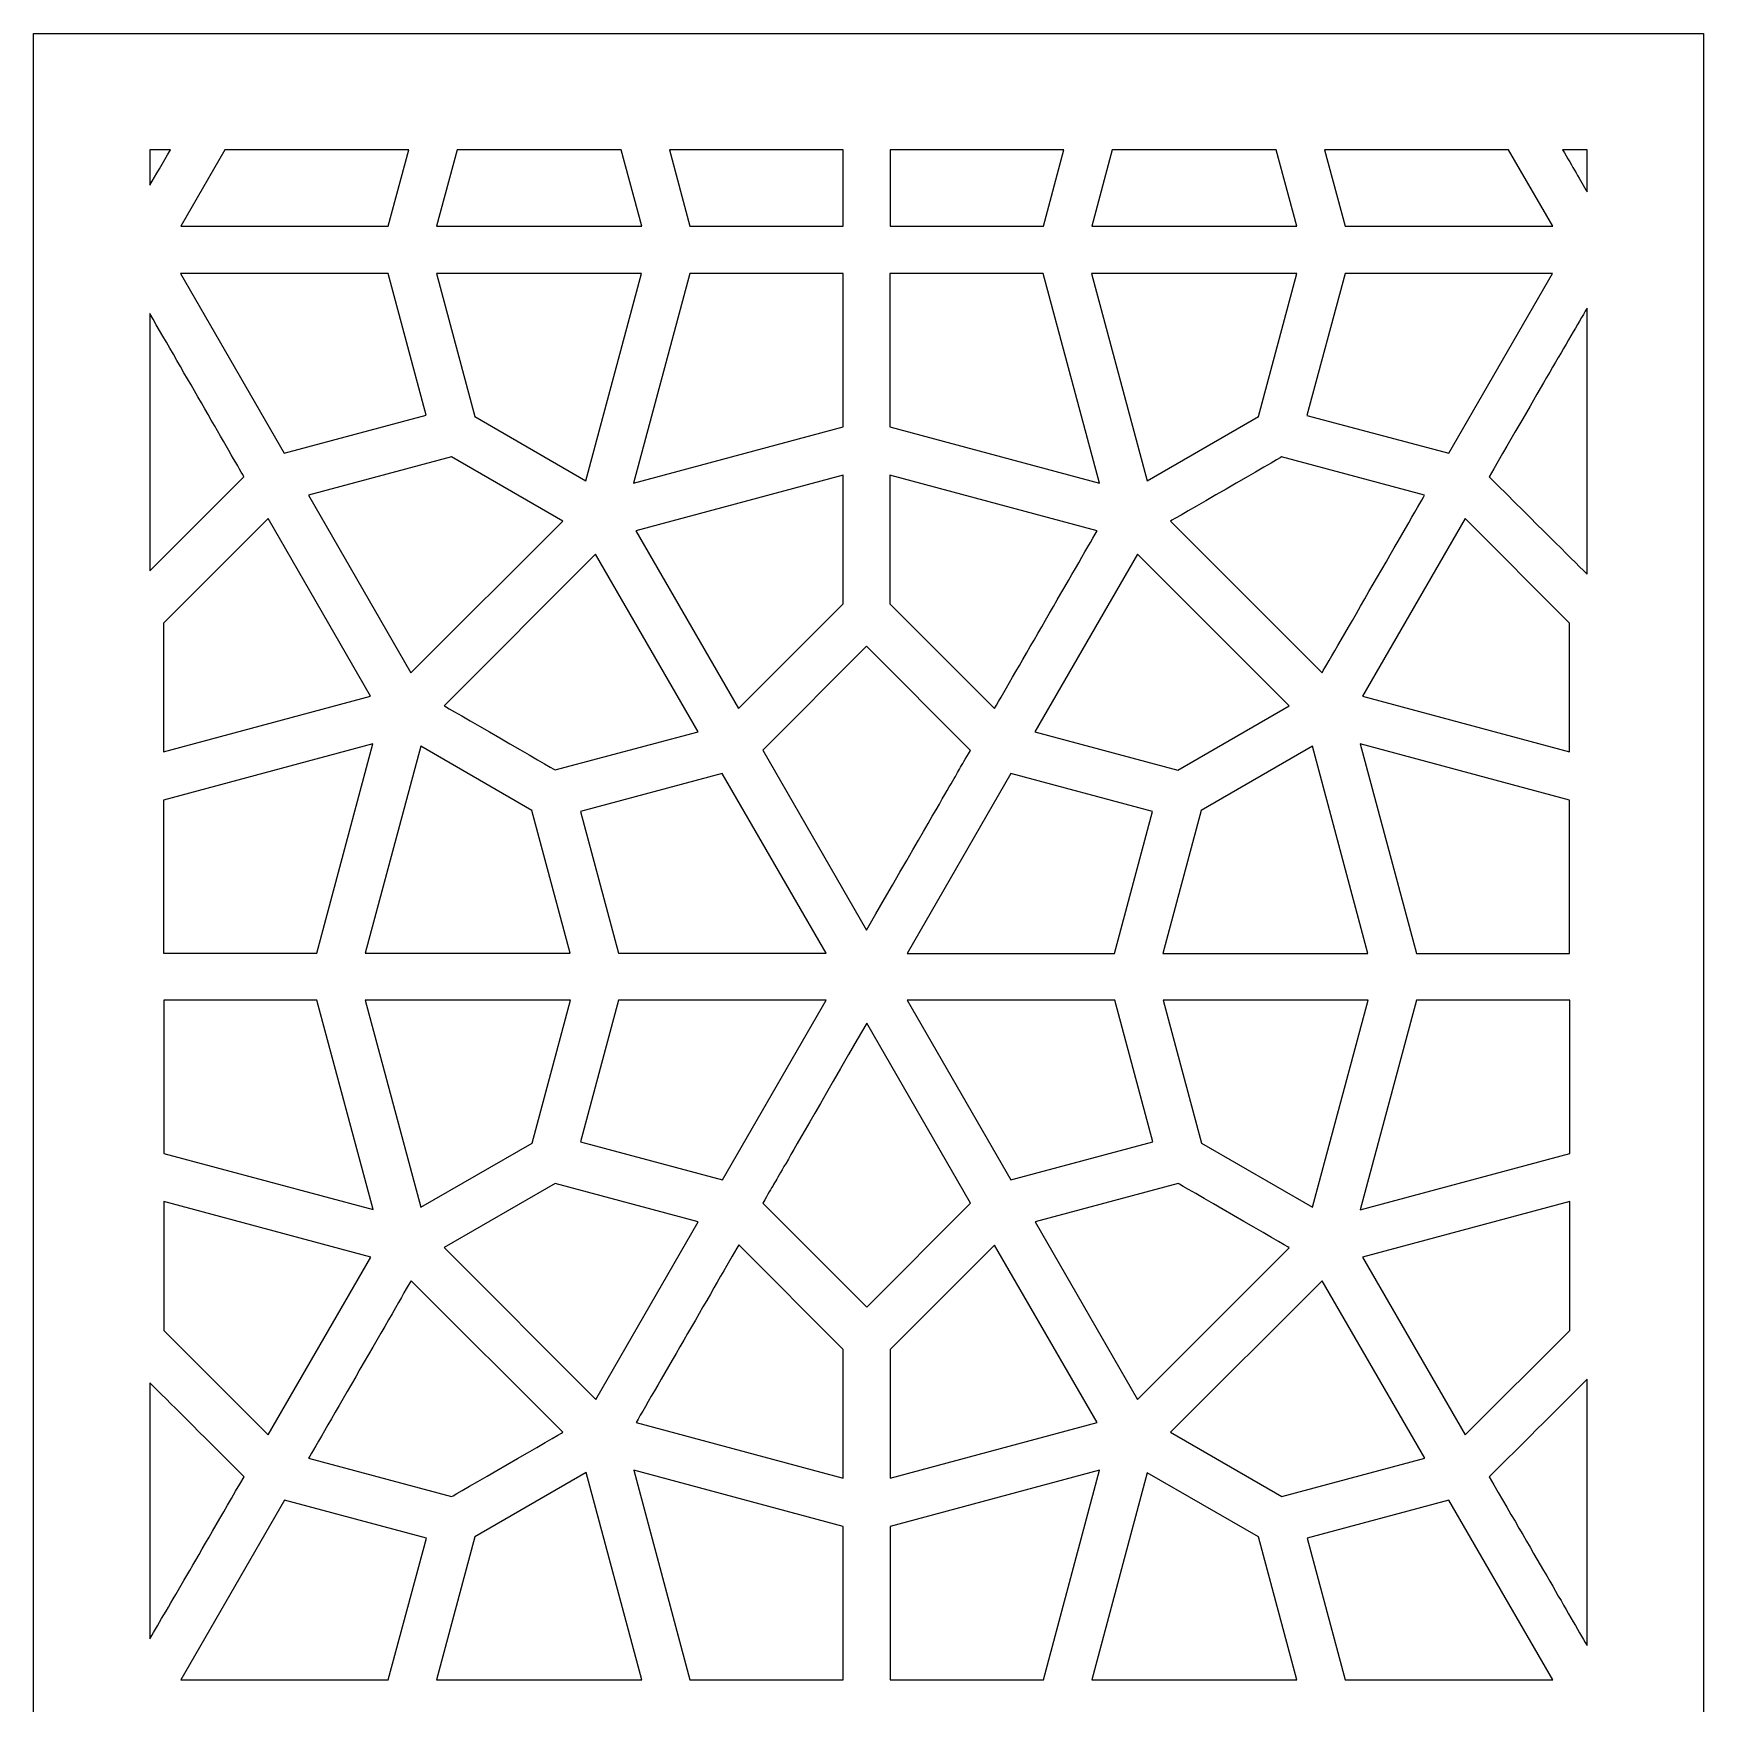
# Model space of a CAD drawing. Header units: millimetres. Extents: x -50 to 50, y -100 to 100.
# Drawn here: x -49.9 to 50.1, y 0.2 to 100.2 of the extents above; entities that cross this region are included whole.
import ezdxf

# ---------------------------------------------------------------- set-up
doc = ezdxf.new("R2010")
doc.units = ezdxf.units.MM
doc.header["$MEASUREMENT"] = 0
doc.layers.add('layer 1', color=7, linetype='Continuous')

msp = doc.modelspace()

# ---------------------------------------------------------------- linework, layer by layer
at = {"layer": 'layer 1', "color": 250}
for points, knots in [([(50.0821, 100.1536), (50.0821, 100.1536), (-49.9181, 100.1536), (-49.9181, 100.1536), (-49.9181, 100.1536), (-49.9181, 100.1536), (-49.9181, -99.8361), (-49.9181, -99.8361), (-49.9181, -99.8361), (-49.9181, -99.8361), (50.0821, -99.8361), (50.0821, -99.8361), (50.0821, -99.8361), (50.0821, -99.8361), (50.0821, 100.1536), (50.0821, 100.1536)], [0, 0, 0, 0, 0.2, 0.2, 0.2, 0.2, 0.4, 0.4, 0.4, 0.4, 0.6, 0.6, 0.6, 0.6, 1, 1, 1, 1]), ([(-42.9412, 93.187), (-42.9412, 93.187), (-41.7062, 93.187), (-41.7062, 93.187), (-41.7062, 93.187), (-42.1875, 92.3706), (-42.5923, 91.6728), (-42.9412, 91.0731), (-42.9412, 91.0731), (-42.9412, 91.0731), (-42.9412, 93.187), (-42.9412, 93.187)], [0, 0, 0, 0, 0.25, 0.25, 0.25, 0.25, 0.5, 0.5, 0.5, 0.5, 1, 1, 1, 1]), ([(-38.4551, 93.187), (-38.4551, 93.187), (-27.4454, 93.187), (-27.4454, 93.187), (-27.4454, 93.187), (-27.4454, 93.187), (-28.6734, 88.61), (-28.6734, 88.61), (-28.6734, 88.61), (-28.6734, 88.61), (-41.0993, 88.61), (-41.0993, 88.61), (-41.0993, 88.61), (-41.0993, 88.61), (-38.4551, 93.187), (-38.4551, 93.187)], [0, 0, 0, 0, 0.2, 0.2, 0.2, 0.2, 0.4, 0.4, 0.4, 0.4, 0.6, 0.6, 0.6, 0.6, 1, 1, 1, 1]), ([(-24.55, 93.187), (-24.55, 93.187), (-14.7265, 93.187), (-14.7265, 93.187), (-14.7265, 93.187), (-14.7265, 93.187), (-13.4987, 88.61), (-13.4987, 88.61), (-13.4987, 88.61), (-13.4987, 88.61), (-25.778, 88.61), (-25.778, 88.61), (-25.778, 88.61), (-25.778, 88.61), (-24.55, 93.187), (-24.55, 93.187)], [0, 0, 0, 0, 0.2, 0.2, 0.2, 0.2, 0.4, 0.4, 0.4, 0.4, 0.6, 0.6, 0.6, 0.6, 1, 1, 1, 1]), ([(-1.4284, 93.187), (-1.4284, 93.187), (-1.4284, 88.61), (-1.4284, 88.61), (-1.4284, 88.61), (-1.4284, 88.61), (-10.6101, 88.61), (-10.6101, 88.61), (-10.6101, 88.61), (-10.6101, 88.61), (-11.8382, 93.187), (-11.8382, 93.187), (-11.8382, 93.187), (-11.8382, 93.187), (-1.4284, 93.187), (-1.4284, 93.187)], [0, 0, 0, 0, 0.2, 0.2, 0.2, 0.2, 0.4, 0.4, 0.4, 0.4, 0.6, 0.6, 0.6, 0.6, 1, 1, 1, 1]), ([(1.3762, 93.187), (1.3762, 93.187), (11.7856, 93.187), (11.7856, 93.187), (11.7856, 93.187), (11.7856, 93.187), (10.5509, 88.61), (10.5509, 88.61), (10.5509, 88.61), (10.5509, 88.61), (1.3762, 88.61), (1.3762, 88.61), (1.3762, 88.61), (1.3762, 88.61), (1.3762, 93.187), (1.3762, 93.187)], [0, 0, 0, 0, 0.2, 0.2, 0.2, 0.2, 0.4, 0.4, 0.4, 0.4, 0.6, 0.6, 0.6, 0.6, 1, 1, 1, 1]), ([(14.6742, 93.187), (14.6742, 93.187), (24.4976, 93.187), (24.4976, 93.187), (24.4976, 93.187), (24.4976, 93.187), (25.7256, 88.61), (25.7256, 88.61), (25.7256, 88.61), (25.7256, 88.61), (13.4461, 88.61), (13.4461, 88.61), (13.4461, 88.61), (13.4461, 88.61), (14.6742, 93.187), (14.6742, 93.187)], [0, 0, 0, 0, 0.2, 0.2, 0.2, 0.2, 0.4, 0.4, 0.4, 0.4, 0.6, 0.6, 0.6, 0.6, 1, 1, 1, 1]), ([(38.4027, 93.187), (38.4027, 93.187), (41.0468, 88.61), (41.0468, 88.61), (41.0468, 88.61), (41.0468, 88.61), (28.6209, 88.61), (28.6209, 88.61), (28.6209, 88.61), (28.6209, 88.61), (27.3861, 93.187), (27.3861, 93.187), (27.3861, 93.187), (27.3861, 93.187), (38.4027, 93.187), (38.4027, 93.187)], [0, 0, 0, 0, 0.2, 0.2, 0.2, 0.2, 0.4, 0.4, 0.4, 0.4, 0.6, 0.6, 0.6, 0.6, 1, 1, 1, 1]), ([(43.1052, 90.6685), (42.7143, 91.3451), (42.2332, 92.1752), (41.6398, 93.187), (41.6398, 93.187), (41.6398, 93.187), (43.1052, 93.187), (43.1052, 93.187), (43.1052, 93.187), (43.1052, 93.187), (43.1052, 90.6685), (43.1052, 90.6685)], [0, 0, 0, 0, 0.25, 0.25, 0.25, 0.25, 0.5, 0.5, 0.5, 0.5, 1, 1, 1, 1]), ([(-28.6804, 85.7843), (-28.6804, 85.7843), (-26.3989, 77.2936), (-26.3989, 77.2936), (-26.3989, 77.2936), (-26.3989, 77.2936), (-34.8967, 75.0193), (-34.8967, 75.0193), (-34.8967, 75.0193), (-34.8967, 75.0193), (-41.1062, 85.7843), (-41.1062, 85.7843), (-41.1062, 85.7843), (-41.1062, 85.7843), (-28.6804, 85.7843), (-28.6804, 85.7843)], [0, 0, 0, 0, 0.2, 0.2, 0.2, 0.2, 0.4, 0.4, 0.4, 0.4, 0.6, 0.6, 0.6, 0.6, 1, 1, 1, 1]), ([(-13.5057, 85.7843), (-13.5057, 85.7843), (-16.8337, 73.3796), (-16.8337, 73.3796), (-16.8337, 73.3796), (-16.8337, 73.3796), (-23.4895, 77.2238), (-23.4895, 77.2238), (-23.4895, 77.2238), (-23.4895, 77.2238), (-25.7849, 85.7843), (-25.7849, 85.7843), (-25.7849, 85.7843), (-25.7849, 85.7843), (-13.5057, 85.7843), (-13.5057, 85.7843)], [0, 0, 0, 0, 0.2, 0.2, 0.2, 0.2, 0.4, 0.4, 0.4, 0.4, 0.6, 0.6, 0.6, 0.6, 1, 1, 1, 1]), ([(-13.9799, 73.2328), (-13.9799, 73.2328), (-10.6172, 85.7843), (-10.6172, 85.7843), (-10.6172, 85.7843), (-10.6172, 85.7843), (-1.4354, 85.7843), (-1.4354, 85.7843), (-1.4354, 85.7843), (-1.4354, 85.7843), (-1.4354, 76.5958), (-1.4354, 76.5958), (-1.4354, 76.5958), (-1.4354, 76.5958), (-13.9799, 73.2328), (-13.9799, 73.2328)], [0, 0, 0, 0, 0.2, 0.2, 0.2, 0.2, 0.4, 0.4, 0.4, 0.4, 0.6, 0.6, 0.6, 0.6, 1, 1, 1, 1]), ([(1.3691, 85.7776), (1.3691, 85.7776), (10.5438, 85.7776), (10.5438, 85.7776), (10.5438, 85.7776), (10.5438, 85.7776), (13.9136, 73.2261), (13.9136, 73.2261), (13.9136, 73.2261), (13.9136, 73.2261), (1.3691, 76.5958), (1.3691, 76.5958), (1.3691, 76.5958), (1.3691, 76.5958), (1.3691, 85.7776), (1.3691, 85.7776)], [0, 0, 0, 0, 0.2, 0.2, 0.2, 0.2, 0.4, 0.4, 0.4, 0.4, 0.6, 0.6, 0.6, 0.6, 1, 1, 1, 1]), ([(25.7186, 85.7776), (25.7186, 85.7776), (23.423, 77.2167), (23.423, 77.2167), (23.423, 77.2167), (23.423, 77.2167), (16.7672, 73.3725), (16.7672, 73.3725), (16.7672, 73.3725), (16.7672, 73.3725), (13.4394, 85.7776), (13.4394, 85.7776), (13.4394, 85.7776), (13.4394, 85.7776), (25.7186, 85.7776), (25.7186, 85.7776)], [0, 0, 0, 0, 0.2, 0.2, 0.2, 0.2, 0.4, 0.4, 0.4, 0.4, 0.6, 0.6, 0.6, 0.6, 1, 1, 1, 1]), ([(28.6142, 85.7776), (28.6142, 85.7776), (41.0397, 85.7776), (41.0397, 85.7776), (41.0397, 85.7776), (41.0397, 85.7776), (34.8305, 75.0193), (34.8305, 75.0193), (34.8305, 75.0193), (34.8305, 75.0193), (26.3324, 77.2866), (26.3324, 77.2866), (26.3324, 77.2866), (26.3324, 77.2866), (28.6142, 85.7776), (28.6142, 85.7776)], [0, 0, 0, 0, 0.2, 0.2, 0.2, 0.2, 0.4, 0.4, 0.4, 0.4, 0.6, 0.6, 0.6, 0.6, 1, 1, 1, 1]), ([(-42.9412, 83.3773), (-40.9597, 79.9377), (-38.0434, 74.8866), (-37.3108, 73.6166), (-37.3108, 73.6166), (-37.3108, 73.6166), (-42.9412, 67.9863), (-42.9412, 67.9863), (-42.9412, 67.9863), (-42.9412, 67.9863), (-42.9412, 83.3773), (-42.9412, 83.3773)], [0, 0, 0, 0, 0.25, 0.25, 0.25, 0.25, 0.5, 0.5, 0.5, 0.5, 1, 1, 1, 1]), ([(43.1052, 67.7771), (42.0028, 68.8862), (40.1955, 70.6656), (37.2445, 73.6166), (37.2445, 73.6166), (40.1955, 78.7308), (42.0028, 81.8078), (43.1052, 83.7054), (43.1052, 83.7054), (43.1052, 83.7054), (43.1052, 67.7771), (43.1052, 67.7771)], [0, 0, 0, 0, 0.25, 0.25, 0.25, 0.25, 0.5, 0.5, 0.5, 0.5, 1, 1, 1, 1]), ([(-27.3129, 61.8815), (-27.3129, 61.8815), (-33.4455, 72.5142), (-33.4455, 72.5142), (-33.4455, 72.5142), (-33.4455, 72.5142), (-24.8849, 74.8027), (-24.8849, 74.8027), (-24.8849, 74.8027), (-24.8849, 74.8027), (-18.229, 70.9584), (-18.229, 70.9584), (-18.229, 70.9584), (-18.229, 70.9584), (-27.3129, 61.8815), (-27.3129, 61.8815)], [0, 0, 0, 0, 0.2, 0.2, 0.2, 0.2, 0.4, 0.4, 0.4, 0.4, 0.6, 0.6, 0.6, 0.6, 1, 1, 1, 1]), ([(27.2397, 61.8815), (27.2397, 61.8815), (18.1628, 70.9584), (18.1628, 70.9584), (18.1628, 70.9584), (18.2393, 71.0004), (24.7417, 74.754), (24.8186, 74.8027), (24.8186, 74.8027), (24.8186, 74.8027), (33.3791, 72.5142), (33.3791, 72.5142), (33.3791, 72.5142), (32.7025, 71.3352), (27.9023, 63.0188), (27.2397, 61.8815)], [0, 0, 0, 0, 0.2, 0.2, 0.2, 0.2, 0.4, 0.4, 0.4, 0.4, 0.6, 0.6, 0.6, 0.6, 1, 1, 1, 1]), ([(-13.8405, 70.3795), (-13.8405, 70.3795), (-1.4354, 73.7073), (-1.4354, 73.7073), (-1.4354, 73.7073), (-1.4354, 73.7073), (-1.4354, 66.0051), (-1.4354, 66.0051), (-1.4354, 66.0051), (-1.4354, 66.0051), (-7.6937, 59.7398), (-7.6937, 59.7398), (-7.6937, 59.7398), (-7.6937, 59.7398), (-13.8405, 70.3795), (-13.8405, 70.3795)], [0, 0, 0, 0, 0.2, 0.2, 0.2, 0.2, 0.4, 0.4, 0.4, 0.4, 0.6, 0.6, 0.6, 0.6, 1, 1, 1, 1]), ([(1.3691, 73.7073), (1.3691, 73.7073), (13.7672, 70.3795), (13.7672, 70.3795), (13.7672, 70.3795), (12.5741, 68.3073), (8.7926, 61.7559), (7.6274, 59.7398), (7.6274, 59.7398), (7.6274, 59.7398), (1.3691, 66.0051), (1.3691, 66.0051), (1.3691, 66.0051), (1.3691, 66.0051), (1.3691, 73.7073), (1.3691, 73.7073)], [0, 0, 0, 0, 0.2, 0.2, 0.2, 0.2, 0.4, 0.4, 0.4, 0.4, 0.6, 0.6, 0.6, 0.6, 1, 1, 1, 1]), ([(-29.7269, 60.4792), (-29.7269, 60.4792), (-42.125, 57.1511), (-42.125, 57.1511), (-42.125, 57.1511), (-42.125, 57.1511), (-42.125, 64.8536), (-42.125, 64.8536), (-42.125, 64.8536), (-42.125, 64.8536), (-35.8666, 71.119), (-35.8666, 71.119), (-35.8666, 71.119), (-35.8666, 71.119), (-29.7269, 60.4792), (-29.7269, 60.4792)], [0, 0, 0, 0, 0.2, 0.2, 0.2, 0.2, 0.4, 0.4, 0.4, 0.4, 0.6, 0.6, 0.6, 0.6, 1, 1, 1, 1]), ([(42.0585, 57.1511), (42.0585, 57.1511), (29.6605, 60.4792), (29.6605, 60.4792), (29.6605, 60.4792), (29.6605, 60.4792), (35.8002, 71.1119), (35.8002, 71.1119), (35.8002, 71.1119), (35.8002, 71.1119), (42.0585, 64.8536), (42.0585, 64.8536), (42.0585, 64.8536), (42.0585, 64.8536), (42.0585, 57.1511), (42.0585, 57.1511)], [0, 0, 0, 0, 0.2, 0.2, 0.2, 0.2, 0.4, 0.4, 0.4, 0.4, 0.6, 0.6, 0.6, 0.6, 1, 1, 1, 1]), ([(-10.1148, 58.3512), (-10.1148, 58.3512), (-18.6755, 56.0628), (-18.6755, 56.0628), (-18.6755, 56.0628), (-18.7383, 56.0977), (-25.2616, 59.8653), (-25.3315, 59.907), (-25.3315, 59.907), (-25.3315, 59.907), (-16.2545, 68.9839), (-16.2545, 68.9839), (-16.2545, 68.9839), (-16.2545, 68.9839), (-10.1148, 58.3512), (-10.1148, 58.3512)], [0, 0, 0, 0, 0.2, 0.2, 0.2, 0.2, 0.4, 0.4, 0.4, 0.4, 0.6, 0.6, 0.6, 0.6, 1, 1, 1, 1]), ([(25.2649, 59.9003), (25.2649, 59.9003), (18.609, 56.0557), (18.609, 56.0557), (18.609, 56.0557), (18.609, 56.0557), (10.0485, 58.3512), (10.0485, 58.3512), (10.0485, 58.3512), (10.0485, 58.3512), (16.1883, 68.9772), (16.1883, 68.9772), (16.1883, 68.9772), (16.1883, 68.9772), (25.2649, 59.9003), (25.2649, 59.9003)], [0, 0, 0, 0, 0.2, 0.2, 0.2, 0.2, 0.4, 0.4, 0.4, 0.4, 0.6, 0.6, 0.6, 0.6, 1, 1, 1, 1]), ([(6.1831, 57.235), (4.8786, 54.9815), (6.1902, 57.2488), (-0.0332, 46.4697), (-0.0332, 46.4697), (-0.0332, 46.4697), (-6.2495, 57.2421), (-6.2495, 57.2421), (-6.2495, 57.2421), (-6.2495, 57.2421), (-0.0332, 63.4654), (-0.0332, 63.4654), (-0.0332, 63.4654), (-0.0332, 63.4654), (6.1831, 57.235), (6.1831, 57.235)], [0, 0, 0, 0, 0.2, 0.2, 0.2, 0.2, 0.4, 0.4, 0.4, 0.4, 0.6, 0.6, 0.6, 0.6, 1, 1, 1, 1]), ([(-29.5873, 57.6256), (-29.5873, 57.6256), (-32.9501, 45.0882), (-32.9501, 45.0882), (-32.9501, 45.0882), (-32.9501, 45.0882), (-42.125, 45.0882), (-42.125, 45.0882), (-42.125, 45.0882), (-42.125, 45.0882), (-42.125, 54.2629), (-42.125, 54.2629), (-42.125, 54.2629), (-42.125, 54.2629), (-29.5873, 57.6256), (-29.5873, 57.6256)], [0, 0, 0, 0, 0.2, 0.2, 0.2, 0.2, 0.4, 0.4, 0.4, 0.4, 0.6, 0.6, 0.6, 0.6, 1, 1, 1, 1]), ([(-30.0549, 45.0882), (-30.0549, 45.0882), (-26.7268, 57.4862), (-26.7268, 57.4862), (-26.7268, 57.4862), (-26.7268, 57.4862), (-20.0708, 53.6416), (-20.0708, 53.6416), (-20.0708, 53.6416), (-20.0708, 53.6416), (-17.7754, 45.0882), (-17.7754, 45.0882), (-17.7754, 45.0882), (-17.7754, 45.0882), (-30.0549, 45.0882), (-30.0549, 45.0882)], [0, 0, 0, 0, 0.2, 0.2, 0.2, 0.2, 0.4, 0.4, 0.4, 0.4, 0.6, 0.6, 0.6, 0.6, 1, 1, 1, 1]), ([(17.7091, 45.0811), (17.7091, 45.0811), (20.0046, 53.6416), (20.0046, 53.6416), (20.0046, 53.6416), (20.0046, 53.6416), (26.6605, 57.4862), (26.6605, 57.4862), (26.6605, 57.4862), (26.6605, 57.4862), (29.9886, 45.0811), (29.9886, 45.0811), (29.9886, 45.0811), (29.9886, 45.0811), (17.7091, 45.0811), (17.7091, 45.0811)], [0, 0, 0, 0, 0.2, 0.2, 0.2, 0.2, 0.4, 0.4, 0.4, 0.4, 0.6, 0.6, 0.6, 0.6, 1, 1, 1, 1]), ([(29.5141, 57.6256), (29.5141, 57.6256), (42.0585, 54.2629), (42.0585, 54.2629), (42.0585, 54.2629), (42.0585, 54.2629), (42.0585, 45.0811), (42.0585, 45.0811), (42.0585, 45.0811), (42.0585, 45.0811), (32.8838, 45.0811), (32.8838, 45.0811), (32.8838, 45.0811), (32.8838, 45.0811), (29.5141, 57.6256), (29.5141, 57.6256)], [0, 0, 0, 0, 0.2, 0.2, 0.2, 0.2, 0.4, 0.4, 0.4, 0.4, 0.6, 0.6, 0.6, 0.6, 1, 1, 1, 1]), ([(-14.8871, 45.0882), (-14.8871, 45.0882), (-17.1615, 53.5721), (-17.1615, 53.5721), (-17.1615, 53.5721), (-17.1615, 53.5721), (-8.6706, 55.8465), (-8.6706, 55.8465), (-8.6706, 55.8465), (-8.6706, 55.8465), (-2.4543, 45.0882), (-2.4543, 45.0882), (-2.4543, 45.0882), (-2.4543, 45.0882), (-14.8871, 45.0882), (-14.8871, 45.0882)], [0, 0, 0, 0, 0.2, 0.2, 0.2, 0.2, 0.4, 0.4, 0.4, 0.4, 0.6, 0.6, 0.6, 0.6, 1, 1, 1, 1]), ([(17.0953, 53.5721), (17.0953, 53.5721), (14.8206, 45.0811), (14.8206, 45.0811), (14.8206, 45.0811), (14.8206, 45.0811), (2.3876, 45.0811), (2.3876, 45.0811), (2.3876, 45.0811), (2.3876, 45.0811), (8.5972, 55.8465), (8.5972, 55.8465), (8.5972, 55.8465), (8.5972, 55.8465), (17.0953, 53.5721), (17.0953, 53.5721)], [0, 0, 0, 0, 0.2, 0.2, 0.2, 0.2, 0.4, 0.4, 0.4, 0.4, 0.6, 0.6, 0.6, 0.6, 1, 1, 1, 1]), ([(-29.5804, 29.7459), (-29.5804, 29.7459), (-42.118, 33.1089), (-42.118, 33.1089), (-42.118, 33.1089), (-42.118, 33.1089), (-42.118, 42.2903), (-42.118, 42.2903), (-42.118, 42.2903), (-42.118, 42.2903), (-32.9432, 42.2903), (-32.9432, 42.2903), (-32.9432, 42.2903), (-32.9432, 42.2903), (-29.5804, 29.7459), (-29.5804, 29.7459)], [0, 0, 0, 0, 0.2, 0.2, 0.2, 0.2, 0.4, 0.4, 0.4, 0.4, 0.6, 0.6, 0.6, 0.6, 1, 1, 1, 1]), ([(-20.0638, 33.7298), (-20.0638, 33.7298), (-26.7199, 29.8856), (-26.7199, 29.8856), (-26.7199, 29.8856), (-26.7199, 29.8856), (-30.0478, 42.2903), (-30.0478, 42.2903), (-30.0478, 42.2903), (-30.0478, 42.2903), (-17.7684, 42.2903), (-17.7684, 42.2903), (-17.7684, 42.2903), (-17.7684, 42.2903), (-20.0638, 33.7298), (-20.0638, 33.7298)], [0, 0, 0, 0, 0.2, 0.2, 0.2, 0.2, 0.4, 0.4, 0.4, 0.4, 0.6, 0.6, 0.6, 0.6, 1, 1, 1, 1]), ([(-8.6635, 31.5249), (-8.6635, 31.5249), (-17.1545, 33.7997), (-17.1545, 33.7997), (-17.1545, 33.7997), (-17.1545, 33.7997), (-14.8801, 42.2903), (-14.8801, 42.2903), (-14.8801, 42.2903), (-14.8801, 42.2903), (-2.4472, 42.2903), (-2.4472, 42.2903), (-2.4472, 42.2903), (-2.4472, 42.2903), (-8.6635, 31.5249), (-8.6635, 31.5249)], [0, 0, 0, 0, 0.2, 0.2, 0.2, 0.2, 0.4, 0.4, 0.4, 0.4, 0.6, 0.6, 0.6, 0.6, 1, 1, 1, 1]), ([(8.6043, 31.5249), (8.6043, 31.5249), (2.3947, 42.2836), (2.3947, 42.2836), (2.3947, 42.2836), (2.3947, 42.2836), (14.8276, 42.2836), (14.8276, 42.2836), (14.8276, 42.2836), (14.8276, 42.2836), (17.1023, 33.7997), (17.1023, 33.7997), (17.1023, 33.7997), (17.1023, 33.7997), (8.6043, 31.5249), (8.6043, 31.5249)], [0, 0, 0, 0, 0.2, 0.2, 0.2, 0.2, 0.4, 0.4, 0.4, 0.4, 0.6, 0.6, 0.6, 0.6, 1, 1, 1, 1]), ([(26.6675, 29.8856), (26.6675, 29.8856), (20.0113, 33.7298), (20.0113, 33.7298), (20.0113, 33.7298), (20.0113, 33.7298), (17.7162, 42.2836), (17.7162, 42.2836), (17.7162, 42.2836), (17.7162, 42.2836), (29.9953, 42.2836), (29.9953, 42.2836), (29.9953, 42.2836), (29.9953, 42.2836), (26.6675, 29.8856), (26.6675, 29.8856)], [0, 0, 0, 0, 0.2, 0.2, 0.2, 0.2, 0.4, 0.4, 0.4, 0.4, 0.6, 0.6, 0.6, 0.6, 1, 1, 1, 1]), ([(29.5212, 29.7388), (29.5212, 29.7388), (32.8909, 42.2836), (32.8909, 42.2836), (32.8909, 42.2836), (32.8909, 42.2836), (42.0656, 42.2836), (42.0656, 42.2836), (42.0656, 42.2836), (42.0656, 42.2836), (42.0656, 33.1089), (42.0656, 33.1089), (42.0656, 33.1089), (42.0656, 33.1089), (29.5212, 29.7388), (29.5212, 29.7388)], [0, 0, 0, 0, 0.2, 0.2, 0.2, 0.2, 0.4, 0.4, 0.4, 0.4, 0.6, 0.6, 0.6, 0.6, 1, 1, 1, 1]), ([(6.1902, 30.1297), (6.1902, 30.1297), (-0.0261, 23.9064), (-0.0261, 23.9064), (-0.0261, 23.9064), (-0.0261, 23.9064), (-6.2427, 30.1297), (-6.2427, 30.1297), (-6.2427, 30.1297), (-4.9378, 32.3903), (-6.2495, 30.1226), (-0.0261, 40.9021), (-0.0261, 40.9021), (-0.0261, 40.9021), (6.1902, 30.1297), (6.1902, 30.1297)], [0, 0, 0, 0, 0.2, 0.2, 0.2, 0.2, 0.4, 0.4, 0.4, 0.4, 0.6, 0.6, 0.6, 0.6, 1, 1, 1, 1]), ([(-25.3245, 27.4715), (-25.3245, 27.4715), (-18.6684, 31.3087), (-18.6684, 31.3087), (-18.6684, 31.3087), (-18.6684, 31.3087), (-10.1078, 29.0202), (-10.1078, 29.0202), (-10.1078, 29.0202), (-10.1078, 29.0202), (-16.2475, 18.3875), (-16.2475, 18.3875), (-16.2475, 18.3875), (-16.2475, 18.3875), (-25.3245, 27.4715), (-25.3245, 27.4715)], [0, 0, 0, 0, 0.2, 0.2, 0.2, 0.2, 0.4, 0.4, 0.4, 0.4, 0.6, 0.6, 0.6, 0.6, 1, 1, 1, 1]), ([(18.6161, 31.3087), (18.6789, 31.2738), (25.1954, 27.5064), (25.2719, 27.4645), (25.2719, 27.4645), (25.2719, 27.4645), (16.195, 18.3875), (16.195, 18.3875), (16.195, 18.3875), (16.195, 18.3875), (10.0552, 29.0202), (10.0552, 29.0202), (10.0552, 29.0202), (10.0552, 29.0202), (18.6161, 31.3087), (18.6161, 31.3087)], [0, 0, 0, 0, 0.2, 0.2, 0.2, 0.2, 0.4, 0.4, 0.4, 0.4, 0.6, 0.6, 0.6, 0.6, 1, 1, 1, 1]), ([(-42.118, 30.2204), (-42.118, 30.2204), (-29.72, 26.8923), (-29.72, 26.8923), (-29.72, 26.8923), (-29.72, 26.8923), (-35.8596, 16.2525), (-35.8596, 16.2525), (-35.8596, 16.2525), (-35.8596, 16.2525), (-42.118, 22.5178), (-42.118, 22.5178), (-42.118, 22.5178), (-42.118, 22.5178), (-42.118, 30.2204), (-42.118, 30.2204)], [0, 0, 0, 0, 0.2, 0.2, 0.2, 0.2, 0.4, 0.4, 0.4, 0.4, 0.6, 0.6, 0.6, 0.6, 1, 1, 1, 1]), ([(29.6605, 26.8923), (29.6605, 26.8923), (42.0656, 30.2204), (42.0656, 30.2204), (42.0656, 30.2204), (42.0656, 30.2204), (42.0656, 22.5178), (42.0656, 22.5178), (42.0656, 22.5178), (42.0656, 22.5178), (35.8073, 16.2525), (35.8073, 16.2525), (35.8073, 16.2525), (35.8073, 16.2525), (29.6605, 26.8923), (29.6605, 26.8923)], [0, 0, 0, 0, 0.2, 0.2, 0.2, 0.2, 0.4, 0.4, 0.4, 0.4, 0.6, 0.6, 0.6, 0.6, 1, 1, 1, 1]), ([(-13.8335, 16.9923), (-12.6337, 19.0641), (-8.8519, 25.6156), (-7.6867, 27.632), (-7.6867, 27.632), (-7.6867, 27.632), (-1.4284, 21.3667), (-1.4284, 21.3667), (-1.4284, 21.3667), (-1.4284, 21.3667), (-1.4284, 13.6642), (-1.4284, 13.6642), (-1.4284, 13.6642), (-1.4284, 13.6642), (-13.8335, 16.9923), (-13.8335, 16.9923)], [0, 0, 0, 0, 0.2, 0.2, 0.2, 0.2, 0.4, 0.4, 0.4, 0.4, 0.6, 0.6, 0.6, 0.6, 1, 1, 1, 1]), ([(13.7742, 16.9923), (13.7742, 16.9923), (1.3762, 13.6642), (1.3762, 13.6642), (1.3762, 13.6642), (1.3762, 13.6642), (1.3762, 21.3667), (1.3762, 21.3667), (1.3762, 21.3667), (1.3762, 21.3667), (7.6345, 27.625), (7.6345, 27.625), (7.6345, 27.625), (7.6345, 27.625), (13.7742, 16.9923), (13.7742, 16.9923)], [0, 0, 0, 0, 0.2, 0.2, 0.2, 0.2, 0.4, 0.4, 0.4, 0.4, 0.6, 0.6, 0.6, 0.6, 1, 1, 1, 1]), ([(-27.3059, 25.49), (-27.3059, 25.49), (-18.2221, 16.413), (-18.2221, 16.413), (-18.2221, 16.413), (-18.2987, 16.3643), (-24.8012, 12.6175), (-24.878, 12.5688), (-24.878, 12.5688), (-24.878, 12.5688), (-33.4386, 14.8572), (-33.4386, 14.8572), (-33.4386, 14.8572), (-32.7618, 16.0292), (-27.9618, 24.3526), (-27.3059, 25.49)], [0, 0, 0, 0, 0.2, 0.2, 0.2, 0.2, 0.4, 0.4, 0.4, 0.4, 0.6, 0.6, 0.6, 0.6, 1, 1, 1, 1]), ([(24.8257, 12.5688), (24.8257, 12.5688), (18.1695, 16.413), (18.1695, 16.413), (18.1695, 16.413), (18.1695, 16.413), (27.2464, 25.49), (27.2464, 25.49), (27.2464, 25.49), (27.2464, 25.49), (33.3862, 14.8572), (33.3862, 14.8572), (33.3862, 14.8572), (33.3862, 14.8572), (24.8257, 12.5688), (24.8257, 12.5688)], [0, 0, 0, 0, 0.2, 0.2, 0.2, 0.2, 0.4, 0.4, 0.4, 0.4, 0.6, 0.6, 0.6, 0.6, 1, 1, 1, 1]), ([(-42.9412, 19.3714), (-41.818, 18.2481), (-40.0666, 16.5178), (-37.3038, 13.7548), (-37.3038, 13.7548), (-40.0597, 8.9828), (-41.818, 5.9828), (-42.9412, 4.057), (-42.9412, 4.057), (-42.9412, 4.057), (-42.9412, 19.3714), (-42.9412, 19.3714)], [0, 0, 0, 0, 0.25, 0.25, 0.25, 0.25, 0.5, 0.5, 0.5, 0.5, 1, 1, 1, 1]), ([(43.1052, 3.6453), (42.0028, 5.557), (40.1955, 8.6477), (37.2512, 13.7478), (37.2512, 13.7478), (40.1955, 16.6991), (42.0028, 18.4782), (43.1052, 19.5876), (43.1052, 19.5876), (43.1052, 19.5876), (43.1052, 3.6453), (43.1052, 3.6453)], [0, 0, 0, 0, 0.25, 0.25, 0.25, 0.25, 0.5, 0.5, 0.5, 0.5, 1, 1, 1, 1]), ([(-10.6101, 1.5942), (-10.6101, 1.5942), (-13.9732, 14.1457), (-13.9732, 14.1457), (-13.9732, 14.1457), (-13.9732, 14.1457), (-1.4284, 10.7756), (-1.4284, 10.7756), (-1.4284, 10.7756), (-1.4284, 10.7756), (-1.4284, 1.5942), (-1.4284, 1.5942), (-1.4284, 1.5942), (-1.4284, 1.5942), (-10.6101, 1.5942), (-10.6101, 1.5942)], [0, 0, 0, 0, 0.2, 0.2, 0.2, 0.2, 0.4, 0.4, 0.4, 0.4, 0.6, 0.6, 0.6, 0.6, 1, 1, 1, 1]), ([(13.9206, 14.1386), (13.9206, 14.1386), (10.5509, 1.5872), (10.5509, 1.5872), (10.5509, 1.5872), (10.5509, 1.5872), (1.3762, 1.5872), (1.3762, 1.5872), (1.3762, 1.5872), (1.3762, 1.5872), (1.3762, 10.7756), (1.3762, 10.7756), (1.3762, 10.7756), (1.3762, 10.7756), (13.9206, 14.1386), (13.9206, 14.1386)], [0, 0, 0, 0, 0.2, 0.2, 0.2, 0.2, 0.4, 0.4, 0.4, 0.4, 0.6, 0.6, 0.6, 0.6, 1, 1, 1, 1]), ([(-13.4987, 1.5942), (-13.4987, 1.5942), (-25.778, 1.5942), (-25.778, 1.5942), (-25.778, 1.5942), (-25.778, 1.5942), (-23.4826, 10.148), (-23.4826, 10.148), (-23.4826, 10.148), (-23.4826, 10.148), (-16.8267, 13.9989), (-16.8267, 13.9989), (-16.8267, 13.9989), (-16.8267, 13.9989), (-13.4987, 1.5942), (-13.4987, 1.5942)], [0, 0, 0, 0, 0.2, 0.2, 0.2, 0.2, 0.4, 0.4, 0.4, 0.4, 0.6, 0.6, 0.6, 0.6, 1, 1, 1, 1]), ([(13.4461, 1.5872), (13.4461, 1.5872), (16.7742, 13.9922), (16.7742, 13.9922), (16.7742, 13.9922), (16.7742, 13.9922), (23.4301, 10.148), (23.4301, 10.148), (23.4301, 10.148), (23.4301, 10.148), (25.7256, 1.5872), (25.7256, 1.5872), (25.7256, 1.5872), (25.7256, 1.5872), (13.4461, 1.5872), (13.4461, 1.5872)], [0, 0, 0, 0, 0.2, 0.2, 0.2, 0.2, 0.4, 0.4, 0.4, 0.4, 0.6, 0.6, 0.6, 0.6, 1, 1, 1, 1]), ([(-34.8899, 12.3525), (-34.8899, 12.3525), (-26.3919, 10.0849), (-26.3919, 10.0849), (-26.3919, 10.0849), (-26.3919, 10.0849), (-28.6734, 1.5942), (-28.6734, 1.5942), (-28.6734, 1.5942), (-28.6734, 1.5942), (-41.0993, 1.5942), (-41.0993, 1.5942), (-41.0993, 1.5942), (-41.0993, 1.5942), (-34.8899, 12.3525), (-34.8899, 12.3525)], [0, 0, 0, 0, 0.2, 0.2, 0.2, 0.2, 0.4, 0.4, 0.4, 0.4, 0.6, 0.6, 0.6, 0.6, 1, 1, 1, 1]), ([(28.6209, 1.5872), (28.6209, 1.5872), (26.3395, 10.0782), (26.3395, 10.0782), (26.3395, 10.0782), (26.3395, 10.0782), (34.8375, 12.3525), (34.8375, 12.3525), (34.8375, 12.3525), (34.8375, 12.3525), (41.0468, 1.5872), (41.0468, 1.5872), (41.0468, 1.5872), (41.0468, 1.5872), (28.6209, 1.5872), (28.6209, 1.5872)], [0, 0, 0, 0, 0.2, 0.2, 0.2, 0.2, 0.4, 0.4, 0.4, 0.4, 0.6, 0.6, 0.6, 0.6, 1, 1, 1, 1])]:
    msp.add_open_spline(points, degree=3, knots=knots, dxfattribs=at)

doc.saveas('drawing.dxf')
